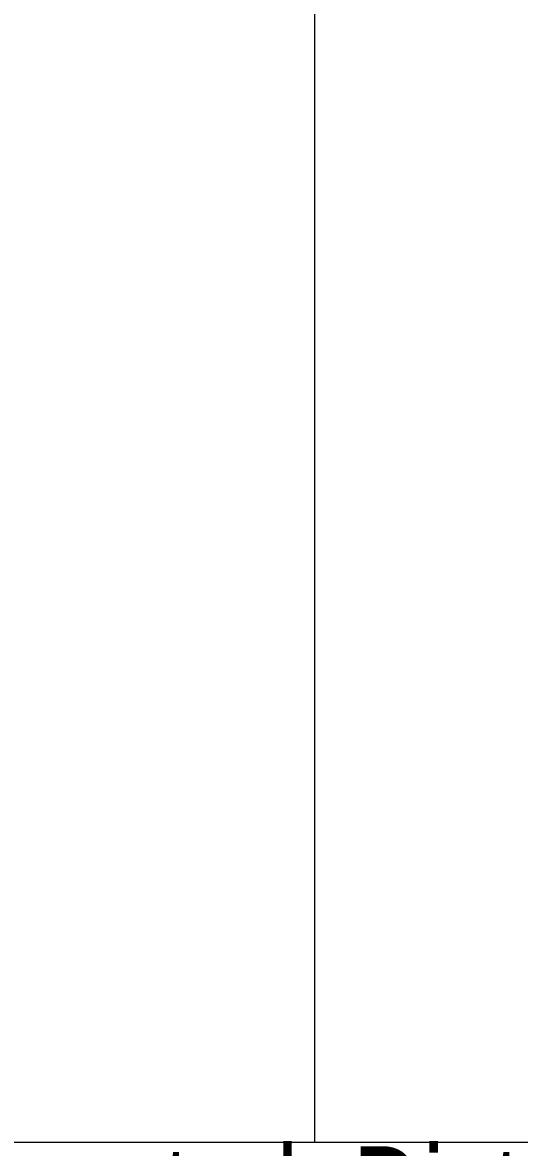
# Model space of a CAD drawing. Header units: metres. Extents: x 75097 to 220695, y -1557923 to -1361206.
# Drawn here: x 112881 to 113339, y -1444652 to -1443617 of the extents above; entities that cross this region are included whole.
import ezdxf
from ezdxf import colors
from ezdxf.entities.mleader import LeaderData, LeaderLine
from ezdxf.math import Vec2, Vec3

# ---------------------------------------------------------------- set-up
doc = ezdxf.new("R2010")
doc.units = ezdxf.units.M
doc.layers.get('0').update_dxf_attribs({"lineweight": 0})
for name, color, linetype, lineweight in [('A-100 - Copy$0$Medical Equipment and Furniture', 8, 'Continuous', 0), ('A-100 - Copy$0$NEW Wall', 8, 'Continuous', 5), ('A-100 - Copy$0$Walls', 8, 'Continuous', 0)]:
    doc.layers.add(name, color=color, linetype=linetype, lineweight=lineweight)
doc.layers.add('E-POWR', color=7, linetype='Continuous', lineweight=9, true_color=0x4e7e3e)
doc.styles.add('A-100 - Copy$0$X3G_ENTITY_257CFD', font='swisscl.ttf', dxfattribs={"height": 200})
doc.styles.get("Standard").update_dxf_attribs({"font": 'GOTHIC.TTF'})

# ---------------------------------------------------------------- blocks, each defined once
blk = doc.blocks.new('*X118')
for p, q in [((13, 1), (13, 1)), ((13, 1), (13, 1)), ((13, 1), (13, 1)), ((13, 1), (13, 1)), ((13, 1), (13, 1)), ((13, 1), (13, 1)), ((13, 1), (13, 1)), ((13, 1), (13, 1)), ((13, 1), (13, 1)), ((13, 1), (13, 1)), ((13, 1), (13, 1)), ((13, 1), (13, 1)), ((13, 1), (13, 1)), ((13, 1), (13, 1)), ((13, 1), (13, 1)), ((13, 1), (14, 1)), ((13, 1), (14, 1)), ((13, 1), (14, 1)), ((13, 1), (13, 1)), ((13, 1), (13, 1)), ((13, 1), (13, 1)), ((13, 1), (13, 1)), ((13, 1), (13, 1)), ((13, 1), (13, 1)), ((13, 1), (13, 1)), ((13, 1), (13, 1)), ((13, 1), (13, 1)), ((13, 1), (13, 1)), ((13, 1), (13, 1)), ((13, 1), (13, 1)), ((13, 1), (13, 1)), ((13, 1), (13, 1)), ((13, 1), (13, 1)), ((13, 1), (13, 1)), ((13, 1), (13, 1)), ((13, 1), (13, 1)), ((13, 1), (13, 1)), ((13, 1), (13, 1)), ((13, 1), (13, 1)), ((13, 1), (13, 1)), ((13, 1), (13, 1)), ((13, 1), (13, 1)), ((13, 1), (13, 1)), ((13, 1), (13, 1)), ((13, 1), (13, 1)), ((13, 1), (13, 1)), ((13, 1), (13, 1)), ((13, 1), (13, 1)), ((13, 1), (13, 1)), ((13, 1), (13, 1)), ((13, 1), (13, 1)), ((13, 1), (13, 1)), ((13, 1), (13, 1)), ((13, 1), (13, 1)), ((13, 1), (13, 1)), ((13, 1), (13, 1)), ((13, 1), (13, 1)), ((13, 1), (13, 1)), ((13, 1), (13, 1)), ((13, 1), (13, 1)), ((13, 1), (13, 1)), ((13, 1), (13, 1)), ((13, 1), (13, 1)), ((13, 1), (13, 1)), ((13, 1), (13, 1)), ((13, 1), (13, 1)), ((13, 1), (13, 1)), ((13, 1), (13, 1)), ((13, 1), (13, 1)), ((13, 1), (13, 1)), ((13, 1), (13, 1)), ((13, 1), (13, 1)), ((13, 1), (13, 1)), ((13, 1), (13, 1)), ((13, 1), (13, 1)), ((13, 1), (13, 1)), ((13, 1), (13, 1)), ((13, 1), (13, 1)), ((13, 1), (13, 1)), ((13, 1), (13, 1)), ((13, 1), (13, 1)), ((13, 1), (13, 1)), ((13, 1), (13, 1)), ((13, 1), (13, 1)), ((13, 1), (13, 1)), ((13, 1), (13, 1)), ((13, 1), (13, 1)), ((13, 1), (13, 1)), ((13, 1), (13, 1)), ((13, 1), (13, 1)), ((13, 1), (13, 1)), ((13, 1), (13, 1)), ((13, 1), (13, 1)), ((13, 1), (13, 1)), ((13, 1), (13, 1)), ((13, 1), (13, 1)), ((13, 1), (13, 1)), ((13, 1), (13, 1)), ((13, 1), (13, 1)), ((13, 1), (13, 1)), ((13, 1), (13, 1)), ((13, 1), (13, 1)), ((13, 1), (13, 1)), ((13, 1), (13, 1)), ((13, 1), (13, 1)), ((13, 1), (13, 1)), ((13, 1), (13, 1)), ((13, 1), (13, 1)), ((13, 1), (13, 1)), ((13, 1), (13, 1)), ((13, 1), (13, 1)), ((13, 1), (13, 1)), ((13, 1), (13, 1)), ((13, 1), (13, 1)), ((13, 1), (13, 1)), ((13, 1), (13, 1)), ((13, 1), (13, 1)), ((13, 1), (13, 1)), ((13, 1), (13, 1)), ((13, 1), (13, 1)), ((13, 1), (13, 1)), ((13, 1), (13, 1)), ((13, 1), (13, 1)), ((13, 1), (14, 1)), ((13, 0), (13, 0)), ((13, 0), (13, 0)), ((13, 0), (13, 0)), ((13, 0), (13, 0)), ((13, 0), (13, 0)), ((13, 0), (13, 0)), ((13, 0), (13, 0)), ((13, 0), (13, 0)), ((13, 0), (13, 0)), ((13, 0), (13, 0)), ((13, 0), (13, 0)), ((13, 0), (13, 0)), ((13, 0), (13, 0)), ((13, 0), (13, 0)), ((13, 0), (13, 0)), ((13, 0), (13, 0)), ((13, 0), (13, 0)), ((13, 0), (13, 0)), ((13, 0), (13, 0)), ((13, 0), (13, 0)), ((13, 0), (13, 0)), ((13, 0), (13, 0)), ((13, 0), (13, 0)), ((13, 0), (13, 0)), ((13, 0), (13, 0)), ((13, 0), (13, 0)), ((13, 0), (13, 0)), ((13, 0), (13, 0)), ((13, 0), (13, 0)), ((13, 0), (13, 0)), ((13, 0), (13, 0)), ((13, 0), (13, 0)), ((13, 0), (13, 0)), ((13, 0), (13, 0)), ((13, 0), (13, 0)), ((13, 0), (13, 0)), ((13, 0), (13, 0)), ((13, 0), (13, 0)), ((13, 0), (13, 0)), ((13, 0), (13, 0)), ((13, 0), (13, 0)), ((13, 0), (13, 0)), ((13, 0), (13, 0)), ((13, 0), (13, 0)), ((13, 0), (13, 0)), ((13, 0), (13, 0)), ((13, 0), (13, 0)), ((13, 0), (13, 0)), ((13, 0), (14, 0)), ((13, 0), (14, 0)), ((13, 0), (13, 0)), ((13, 0), (14, 0)), ((14, 1), (14, 1)), ((14, 1), (14, 1)), ((14, 1), (14, 1)), ((14, 1), (14, 1)), ((14, 1), (14, 1)), ((14, 1), (14, 1)), ((14, 1), (14, 1)), ((14, 1), (14, 1)), ((14, 1), (14, 1)), ((14, 1), (14, 1)), ((14, 1), (14, 1)), ((14, 1), (14, 1)), ((14, 1), (14, 1)), ((14, 1), (14, 1)), ((14, 1), (14, 1)), ((14, 1), (14, 1)), ((14, 1), (14, 1)), ((14, 1), (14, 1)), ((14, 1), (14, 1)), ((14, 1), (14, 1)), ((14, 1), (14, 1)), ((14, 1), (14, 1)), ((14, 1), (14, 1)), ((14, 1), (14, 1)), ((14, 1), (14, 1)), ((14, 1), (14, 1)), ((14, 1), (14, 1)), ((14, 1), (14, 1)), ((14, 1), (14, 1)), ((14, 1), (14, 1)), ((14, 1), (14, 1)), ((14, 1), (14, 1)), ((14, 1), (14, 1)), ((14, 1), (14, 1)), ((14, 1), (14, 1)), ((14, 1), (14, 1)), ((14, 1), (14, 1)), ((14, 1), (14, 1)), ((14, 1), (14, 1)), ((14, 1), (14, 1)), ((14, 1), (14, 1)), ((14, 1), (14, 1)), ((14, 1), (14, 1)), ((14, 1), (14, 1)), ((14, 1), (14, 1)), ((14, 1), (14, 1)), ((14, 1), (14, 1)), ((14, 1), (14, 1)), ((14, 1), (14, 1)), ((14, 1), (14, 1)), ((14, 1), (14, 1)), ((14, 1), (14, 1)), ((14, 1), (14, 1)), ((14, 1), (14, 1)), ((14, 1), (14, 1)), ((14, 1), (14, 1)), ((14, 1), (14, 1)), ((14, 1), (14, 1)), ((14, 1), (14, 1)), ((14, 1), (14, 1)), ((14, 1), (14, 1)), ((14, 1), (14, 1)), ((14, 1), (14, 1)), ((14, 1), (14, 1)), ((14, 1), (14, 1)), ((14, 1), (14, 1)), ((14, 1), (14, 1)), ((14, 1), (14, 1)), ((14, 1), (14, 1)), ((14, 1), (14, 1)), ((14, 1), (14, 1)), ((14, 1), (14, 1)), ((14, 1), (14, 1)), ((14, 1), (14, 1)), ((14, 1), (14, 1)), ((14, 1), (14, 1)), ((14, 1), (14, 1)), ((14, 1), (14, 1)), ((14, 1), (14, 1)), ((14, 1), (14, 1)), ((14, 1), (14, 1)), ((14, 1), (14, 1)), ((14, 1), (14, 1)), ((14, 1), (14, 1)), ((14, 1), (14, 1)), ((14, 1), (14, 1)), ((14, 1), (14, 1)), ((14, 1), (14, 1)), ((14, 1), (14, 1)), ((14, 1), (14, 1)), ((14, 1), (14, 1)), ((14, 1), (14, 1)), ((14, 1), (14, 1)), ((14, 1), (14, 1)), ((14, 0), (14, 0)), ((14, 0), (14, 0)), ((14, 0), (14, 0)), ((14, 0), (14, 0)), ((14, 0), (14, 0)), ((14, 0), (14, 0)), ((14, 0), (14, 0)), ((14, 0), (14, 0)), ((14, 0), (14, 0)), ((14, 0), (14, 0)), ((14, 0), (14, 0)), ((14, 0), (14, 0)), ((14, 0), (14, 0)), ((14, 0), (14, 0)), ((14, 0), (14, 0)), ((14, 0), (14, 0)), ((14, 0), (14, 0)), ((14, 0), (14, 0)), ((14, 0), (14, 0)), ((14, 0), (14, 0)), ((14, 0), (14, 0)), ((14, 0), (14, 0)), ((14, 0), (14, 0)), ((14, 0), (14, 0)), ((14, 0), (14, 0)), ((14, 0), (14, 0)), ((14, 0), (14, 0)), ((14, 0), (14, 0)), ((14, 0), (14, 0)), ((14, 0), (14, 0)), ((14, 0), (14, 0)), ((14, 0), (14, 0)), ((14, 0), (14, 0)), ((14, 0), (14, 0)), ((14, 0), (14, 0)), ((14, 0), (14, 0)), ((14, 0), (14, 0)), ((14, 0), (14, 0)), ((14, 0), (14, 0)), ((14, 0), (14, 0)), ((14, 0), (14, 0)), ((14, 0), (14, 0)), ((14, 0), (14, 0)), ((14, 0), (14, 0)), ((14, 0), (14, 0)), ((14, 0), (14, 0)), ((14, 0), (14, 0)), ((14, 0), (14, 0)), ((13, 0), (13, 0)), ((13, 0), (14, 0)), ((13, 0), (13, 0)), ((13, 0), (14, 0)), ((13, 0), (13, 0)), ((13, 0), (14, 0)), ((13, 0), (13, 0)), ((13, 0), (13, 0)), ((13, 0), (13, 0)), ((13, 0), (13, 0)), ((13, 0), (14, 0)), ((13, 0), (13, 0)), ((13, 0), (14, 0)), ((13, 0), (13, 0)), ((13, 0), (14, 0)), ((13, 0), (13, 0)), ((13, 0), (14, 0)), ((13, 0), (13, 0)), ((13, 0), (14, 0)), ((13, 0), (13, 0)), ((13, 0), (14, 0)), ((13, 0), (13, 0)), ((13, 0), (14, 0)), ((13, 0), (13, 0)), ((13, 0), (13, 0)), ((13, 0), (13, 0)), ((13, 0), (14, 0)), ((13, 0), (13, 0)), ((13, 0), (14, 0)), ((13, 0), (13, 0)), ((13, 0), (14, 0)), ((13, 0), (13, 0)), ((13, 0), (14, 0)), ((13, 0), (13, 0)), ((13, 0), (13, 0)), ((13, 0), (13, 0)), ((13, 0), (13, 0)), ((13, 0), (13, 0)), ((13, 0), (13, 0)), ((13, 0), (13, 0)), ((13, 0), (13, 0)), ((13, 0), (13, 0)), ((13, 0), (13, 0)), ((13, 0), (13, 0)), ((13, 0), (13, 0)), ((13, 0), (13, 0)), ((13, 0), (13, 0)), ((13, 0), (13, 0)), ((13, 0), (13, 0)), ((13, 0), (13, 0)), ((13, 0), (13, 0)), ((13, 0), (13, 0)), ((13, 0), (13, 0)), ((13, 0), (13, 0)), ((13, 0), (13, 0)), ((13, 0), (13, 0)), ((13, 0), (13, 0)), ((13, 0), (13, 0)), ((13, 0), (13, 0)), ((13, 0), (13, 0)), ((13, 0), (13, 0)), ((13, 0), (13, 0)), ((13, 0), (13, 0)), ((13, 0), (13, 0)), ((13, -1), (13, -1)), ((13, -1), (13, -1)), ((13, -1), (13, -1)), ((13, -1), (13, -1)), ((13, -1), (13, -1)), ((13, -1), (14, -1)), ((13, -1), (13, -1)), ((14, 0), (14, 0)), ((14, 0), (14, 0)), ((14, 0), (14, 0)), ((14, 0), (14, 0)), ((14, 0), (14, 0)), ((14, 0), (14, 0)), ((14, 0), (14, 0)), ((14, 0), (14, 0)), ((14, 0), (14, 0)), ((14, 0), (14, 0)), ((14, 0), (14, 0)), ((14, 0), (14, 0)), ((14, 0), (14, 0)), ((14, 0), (14, 0)), ((14, 0), (14, 0)), ((13, 0), (14, 0)), ((14, 0), (14, 0)), ((14, 0), (14, 0)), ((14, 0), (14, 0)), ((14, 0), (14, 0)), ((14, 0), (14, 0)), ((14, 0), (14, 0)), ((14, 0), (14, 0)), ((14, 0), (14, 0)), ((14, 0), (14, 0)), ((14, 0), (14, 0)), ((14, 0), (14, 0)), ((14, 0), (14, 0)), ((14, 0), (14, 0)), ((14, 0), (14, 0)), ((14, 0), (14, 0)), ((14, 0), (14, 0)), ((14, 0), (14, 0)), ((14, 0), (14, 0)), ((14, 0), (14, 0)), ((14, 0), (14, 0)), ((14, 0), (14, 0)), ((14, 0), (14, 0)), ((14, 0), (14, 0)), ((14, 0), (14, 0)), ((14, 0), (14, 0)), ((14, 0), (14, 0)), ((14, 0), (14, 0)), ((14, 0), (14, 0)), ((14, 0), (14, 0)), ((14, 0), (14, 0)), ((14, 0), (14, 0)), ((14, 0), (14, 0)), ((14, 0), (14, 0)), ((14, 0), (14, 0)), ((14, -1), (14, -1)), ((14, -1), (14, -1)), ((14, -1), (14, -1)), ((14, -1), (14, -1)), ((14, -1), (14, -1))]:
    blk.add_line(p, q)
blk = doc.blocks.new('*X117')
for p, q in [((5, 3), (5, 3)), ((5, 3), (5, 3)), ((5, 3), (5, 3)), ((5, 3), (5, 3)), ((5, 3), (5, 3)), ((5, 3), (5, 3)), ((5, 3), (5, 3)), ((5, 3), (5, 3)), ((5, 3), (5, 3)), ((5, 3), (5, 3)), ((5, 3), (5, 3)), ((5, 3), (5, 3)), ((5, 3), (5, 3)), ((5, 3), (5, 3)), ((5, 3), (5, 3)), ((5, 3), (5, 3)), ((5, 3), (5, 3)), ((5, 3), (5, 3)), ((5, 3), (5, 3)), ((5, 3), (5, 3)), ((5, 3), (5, 3)), ((5, 3), (5, 3)), ((5, 3), (5, 3)), ((5, 3), (5, 3)), ((5, 3), (5, 3)), ((5, 3), (5, 3)), ((5, 3), (5, 3)), ((5, 3), (5, 3)), ((5, 3), (5, 3)), ((5, 3), (5, 3)), ((5, 3), (5, 3)), ((5, 3), (5, 3)), ((5, 3), (5, 3)), ((5, 3), (5, 3)), ((5, 3), (5, 3)), ((5, 3), (5, 3)), ((5, 3), (5, 3)), ((5, 3), (5, 3)), ((5, 3), (5, 3)), ((5, 3), (5, 3)), ((5, 3), (5, 3)), ((5, 3), (5, 3)), ((5, 3), (5, 3)), ((5, 3), (5, 3)), ((5, 3), (5, 3)), ((5, 3), (5, 3)), ((5, 3), (5, 3)), ((5, 3), (5, 3)), ((5, 3), (5, 3)), ((5, 3), (5, 3)), ((5, 3), (5, 3)), ((5, 3), (5, 3)), ((5, 3), (5, 3)), ((5, 3), (5, 3)), ((5, 3), (5, 3)), ((5, 3), (5, 3)), ((5, 3), (5, 3)), ((5, 3), (5, 3)), ((5, 3), (5, 3)), ((5, 3), (5, 3)), ((5, 3), (5, 3)), ((5, 3), (5, 3)), ((5, 3), (5, 3)), ((5, 3), (5, 3)), ((5, 3), (5, 3)), ((5, 3), (5, 3)), ((6, 3), (5, 3)), ((5, 3), (5, 3)), ((6, 3), (5, 3)), ((5, 3), (5, 3)), ((6, 3), (5, 3)), ((5, 3), (5, 3)), ((6, 3), (5, 3)), ((5, 3), (5, 3)), ((5, 3), (5, 3)), ((5, 3), (5, 3)), ((5, 3), (5, 3)), ((5, 3), (5, 3)), ((5, 3), (5, 3)), ((5, 3), (5, 3)), ((5, 3), (5, 3)), ((5, 3), (5, 3)), ((5, 3), (5, 3)), ((5, 3), (5, 3)), ((5, 3), (5, 3)), ((5, 3), (5, 3)), ((5, 3), (5, 3)), ((5, 3), (5, 3)), ((5, 3), (5, 3)), ((5, 3), (5, 3)), ((5, 3), (5, 3)), ((5, 3), (5, 3)), ((5, 3), (5, 3)), ((5, 3), (5, 3)), ((5, 3), (5, 3)), ((5, 3), (5, 3)), ((6, 3), (6, 3)), ((6, 3), (6, 3)), ((6, 3), (6, 3)), ((6, 3), (6, 3)), ((6, 3), (6, 3)), ((6, 3), (6, 3)), ((6, 3), (6, 3)), ((6, 3), (6, 3)), ((6, 3), (6, 3)), ((6, 3), (6, 3)), ((6, 3), (6, 3)), ((6, 3), (6, 3)), ((6, 3), (6, 3)), ((6, 3), (6, 3)), ((6, 3), (6, 3)), ((6, 3), (6, 3)), ((6, 3), (6, 3)), ((6, 3), (6, 3)), ((6, 3), (6, 3)), ((6, 3), (6, 3)), ((6, 3), (6, 3)), ((6, 3), (6, 3)), ((6, 3), (6, 3)), ((6, 3), (6, 3)), ((6, 3), (6, 3)), ((6, 3), (6, 3)), ((6, 3), (6, 3)), ((6, 3), (6, 3)), ((6, 3), (6, 3)), ((6, 3), (6, 3)), ((6, 3), (6, 3)), ((6, 3), (6, 3)), ((6, 3), (6, 3)), ((6, 3), (6, 3)), ((6, 3), (6, 3)), ((6, 3), (6, 3)), ((6, 3), (6, 3)), ((6, 3), (6, 3)), ((6, 3), (6, 3)), ((6, 3), (6, 3)), ((6, 3), (6, 3)), ((6, 3), (6, 3)), ((6, 3), (6, 3)), ((6, 3), (6, 3)), ((6, 3), (6, 3)), ((6, 3), (6, 3)), ((6, 3), (6, 3)), ((6, 3), (6, 3)), ((6, 3), (6, 3)), ((6, 3), (6, 3)), ((6, 3), (6, 3)), ((6, 3), (6, 3)), ((6, 3), (6, 3)), ((6, 3), (6, 3)), ((6, 3), (6, 3)), ((6, 3), (6, 3)), ((6, 3), (6, 3)), ((6, 3), (6, 3)), ((6, 3), (6, 3)), ((6, 3), (6, 3)), ((6, 3), (6, 3)), ((6, 3), (6, 3)), ((6, 3), (6, 3)), ((6, 3), (6, 3)), ((6, 3), (6, 3)), ((6, 3), (6, 3)), ((6, 3), (6, 3)), ((6, 3), (6, 3)), ((6, 3), (6, 3)), ((6, 3), (6, 3)), ((6, 3), (6, 3)), ((6, 3), (6, 3)), ((6, 3), (6, 3)), ((6, 3), (6, 3)), ((6, 3), (6, 3)), ((6, 3), (6, 3)), ((6, 3), (6, 3)), ((6, 3), (6, 3)), ((6, 3), (6, 3)), ((6, 3), (6, 3)), ((6, 3), (6, 3)), ((6, 3), (6, 3)), ((6, 3), (6, 3)), ((6, 3), (6, 3)), ((6, 3), (6, 3)), ((6, 3), (6, 3)), ((6, 3), (6, 3)), ((6, 3), (6, 3)), ((6, 3), (6, 3)), ((6, 3), (6, 3)), ((6, 3), (6, 3)), ((6, 3), (6, 3)), ((6, 3), (6, 3)), ((6, 3), (6, 3)), ((6, 3), (6, 3)), ((6, 3), (6, 3)), ((6, 3), (6, 3)), ((6, 3), (6, 3)), ((6, 3), (6, 3)), ((6, 3), (6, 3)), ((6, 3), (6, 3)), ((6, 3), (6, 3)), ((6, 3), (6, 3)), ((6, 3), (6, 3)), ((6, 3), (6, 3)), ((6, 3), (6, 3)), ((6, 3), (6, 3)), ((6, 3), (6, 3)), ((6, 3), (6, 3)), ((6, 3), (6, 3)), ((6, 3), (6, 3)), ((6, 3), (6, 3)), ((6, 3), (6, 3)), ((6, 3), (6, 3)), ((6, 3), (6, 3)), ((6, 3), (6, 3)), ((6, 3), (6, 3)), ((6, 3), (6, 3)), ((6, 3), (6, 3)), ((6, 3), (6, 3)), ((6, 3), (6, 3)), ((6, 3), (6, 3)), ((6, 3), (6, 3)), ((6, 3), (6, 3)), ((6, 3), (6, 3)), ((6, 3), (6, 3)), ((6, 3), (6, 3)), ((6, 3), (6, 3)), ((6, 3), (6, 3)), ((6, 3), (6, 3)), ((6, 3), (6, 3)), ((6, 3), (6, 3)), ((6, 3), (6, 3)), ((6, 3), (6, 3)), ((6, 3), (6, 3)), ((6, 3), (6, 3)), ((6, 3), (6, 3)), ((6, 3), (6, 3)), ((6, 3), (6, 3)), ((6, 3), (6, 3)), ((6, 3), (6, 3)), ((6, 3), (6, 3)), ((6, 3), (6, 3)), ((6, 3), (6, 3)), ((6, 3), (6, 3)), ((6, 3), (6, 3)), ((6, 3), (6, 3)), ((6, 3), (6, 3)), ((6, 3), (6, 3)), ((6, 3), (6, 3)), ((6, 3), (6, 3)), ((6, 3), (6, 3)), ((6, 3), (6, 3)), ((6, 3), (6, 3)), ((6, 3), (6, 3)), ((6, 3), (6, 3)), ((6, 3), (6, 3)), ((6, 3), (6, 3)), ((6, 3), (6, 3)), ((6, 3), (6, 3)), ((6, 3), (6, 3)), ((6, 3), (6, 3)), ((6, 3), (6, 3)), ((6, 3), (6, 3)), ((6, 3), (6, 3)), ((6, 3), (6, 3)), ((6, 3), (6, 3)), ((6, 3), (6, 3)), ((6, 3), (6, 3)), ((6, 3), (6, 3)), ((6, 3), (6, 3)), ((6, 3), (6, 3)), ((6, 3), (6, 3)), ((6, 3), (6, 3)), ((6, 3), (6, 3)), ((6, 3), (6, 3)), ((6, 3), (6, 3)), ((6, 3), (6, 3)), ((6, 3), (6, 3)), ((6, 3), (6, 3)), ((6, 3), (6, 3)), ((6, 3), (6, 3)), ((6, 3), (6, 3)), ((6, 3), (6, 3)), ((6, 3), (6, 3)), ((6, 3), (6, 3)), ((6, 3), (6, 3)), ((6, 3), (6, 3)), ((6, 3), (6, 3)), ((6, 3), (6, 3)), ((6, 3), (6, 3)), ((6, 3), (6, 3)), ((6, 3), (6, 3)), ((6, 3), (6, 3)), ((6, 3), (6, 3)), ((6, 3), (6, 3)), ((6, 3), (6, 3)), ((6, 3), (6, 3)), ((6, 3), (6, 3)), ((6, 3), (6, 3)), ((6, 3), (6, 3)), ((6, 3), (6, 3)), ((6, 3), (6, 3)), ((6, 3), (6, 3)), ((6, 3), (5, 3)), ((6, 3), (5, 3)), ((6, 3), (5, 3)), ((6, 3), (5, 3)), ((6, 3), (5, 3)), ((6, 3), (6, 3)), ((6, 3), (6, 3)), ((6, 3), (6, 3)), ((6, 3), (6, 3)), ((6, 3), (6, 3)), ((6, 3), (6, 3)), ((6, 3), (6, 3)), ((6, 3), (6, 3)), ((6, 3), (6, 3)), ((6, 3), (6, 3)), ((6, 3), (6, 3)), ((6, 3), (6, 3)), ((6, 3), (6, 3)), ((6, 3), (6, 3)), ((6, 3), (6, 3)), ((6, 3), (6, 3)), ((6, 3), (6, 3)), ((6, 3), (6, 3)), ((6, 3), (6, 3)), ((6, 3), (6, 3)), ((6, 3), (6, 3)), ((6, 3), (6, 3)), ((6, 3), (6, 3)), ((6, 3), (6, 3)), ((6, 3), (6, 3)), ((6, 3), (6, 3)), ((6, 3), (6, 3)), ((6, 3), (6, 3)), ((6, 3), (6, 3)), ((6, 3), (6, 3)), ((6, 3), (6, 3)), ((6, 3), (6, 3)), ((6, 3), (6, 3)), ((6, 3), (6, 3)), ((6, 3), (6, 3)), ((6, 3), (6, 3)), ((6, 3), (6, 3)), ((6, 3), (6, 3)), ((6, 3), (6, 3)), ((6, 3), (6, 3)), ((6, 3), (6, 3)), ((6, 3), (6, 3)), ((6, 3), (6, 3)), ((6, 3), (6, 3)), ((6, 3), (6, 3)), ((6, 3), (6, 3)), ((6, 3), (6, 3)), ((6, 3), (6, 3)), ((6, 3), (6, 3)), ((6, 3), (6, 3)), ((6, 3), (6, 3)), ((6, 3), (6, 3)), ((6, 3), (6, 3)), ((6, 3), (6, 3)), ((6, 3), (6, 3)), ((6, 3), (6, 3)), ((6, 3), (6, 3)), ((6, 3), (6, 3)), ((6, 3), (6, 3)), ((6, 3), (6, 3)), ((6, 3), (6, 3)), ((6, 3), (6, 3)), ((6, 3), (6, 3)), ((6, 3), (6, 3)), ((6, 3), (6, 3)), ((6, 3), (6, 3)), ((6, 3), (6, 3)), ((6, 3), (6, 3)), ((6, 3), (6, 3)), ((6, 3), (6, 3)), ((6, 3), (6, 3)), ((6, 3), (6, 3)), ((6, 3), (6, 3)), ((6, 3), (6, 3)), ((6, 3), (6, 3)), ((6, 3), (6, 3)), ((6, 3), (6, 3)), ((6, 3), (6, 3)), ((6, 3), (6, 3)), ((6, 3), (6, 3)), ((6, 3), (6, 3)), ((6, 3), (6, 3)), ((6, 3), (6, 3)), ((6, 3), (6, 3)), ((6, 3), (6, 3)), ((6, 3), (6, 3)), ((6, 3), (6, 3)), ((6, 3), (6, 3)), ((6, 3), (6, 3)), ((6, 3), (6, 3)), ((6, 3), (6, 3)), ((6, 3), (6, 3)), ((6, 3), (6, 3)), ((6, 3), (6, 3)), ((6, 3), (6, 3)), ((6, 3), (6, 3)), ((6, 3), (6, 3)), ((6, 3), (6, 3)), ((6, 3), (6, 3)), ((6, 3), (6, 3)), ((6, 3), (6, 3)), ((6, 3), (6, 3)), ((6, 3), (6, 3)), ((6, 3), (6, 3)), ((6, 3), (6, 3)), ((6, 3), (6, 3)), ((6, 3), (6, 3)), ((6, 3), (6, 3)), ((6, 3), (6, 3)), ((6, 3), (6, 3)), ((6, 3), (6, 3)), ((6, 3), (6, 3)), ((6, 3), (6, 3)), ((6, 3), (6, 3)), ((6, 3), (6, 3)), ((6, 3), (6, 3)), ((6, 3), (6, 3)), ((6, 3), (6, 3)), ((6, 3), (6, 3)), ((6, 3), (6, 3)), ((6, 3), (6, 3)), ((6, 3), (6, 3)), ((6, 3), (6, 3)), ((6, 3), (6, 3)), ((6, 3), (6, 3)), ((6, 3), (6, 3)), ((6, 3), (6, 3)), ((6, 3), (6, 3)), ((6, 3), (6, 3)), ((6, 3), (6, 3)), ((6, 3), (6, 3)), ((6, 3), (6, 3)), ((6, 3), (6, 3)), ((6, 3), (6, 3)), ((6, 3), (6, 3)), ((6, 3), (6, 3)), ((6, 3), (6, 3)), ((6, 3), (6, 3)), ((6, 3), (6, 3)), ((6, 3), (6, 3)), ((6, 3), (6, 3)), ((6, 3), (6, 3)), ((6, 3), (6, 3)), ((6, 3), (6, 3)), ((6, 3), (6, 3)), ((6, 3), (6, 3)), ((6, 3), (6, 3)), ((6, 3), (6, 3)), ((6, 3), (6, 3)), ((6, 3), (6, 3)), ((6, 3), (6, 3)), ((6, 3), (6, 3)), ((6, 3), (6, 3)), ((6, 3), (6, 3)), ((6, 3), (6, 3)), ((6, 3), (6, 3)), ((6, 3), (6, 3)), ((6, 3), (6, 3)), ((6, 3), (6, 3)), ((6, 3), (6, 3)), ((6, 3), (6, 3)), ((6, 3), (6, 3)), ((6, 3), (6, 3)), ((6, 3), (6, 3)), ((6, 3), (6, 3)), ((6, 3), (6, 3)), ((6, 3), (6, 3)), ((6, 3), (6, 3)), ((6, 3), (6, 3)), ((6, 3), (6, 3)), ((6, 3), (6, 3)), ((6, 3), (6, 3)), ((6, 3), (6, 3)), ((6, 3), (6, 3)), ((6, 3), (6, 3)), ((6, 3), (6, 3)), ((6, 3), (6, 3)), ((6, 3), (6, 3)), ((6, 3), (6, 3)), ((6, 3), (6, 3)), ((6, 3), (6, 3)), ((6, 3), (6, 3)), ((6, 3), (6, 3)), ((6, 3), (6, 3)), ((6, 3), (6, 3)), ((6, 3), (6, 3)), ((6, 3), (6, 3)), ((6, 3), (6, 3)), ((6, 3), (6, 3)), ((6, 3), (6, 3)), ((6, 3), (6, 3)), ((6, 3), (6, 3)), ((6, 3), (6, 3)), ((6, 3), (6, 3)), ((6, 3), (6, 3)), ((6, 3), (6, 3)), ((6, 3), (6, 3)), ((6, 3), (6, 3)), ((6, 3), (6, 3)), ((6, 3), (6, 3)), ((6, 3), (6, 3)), ((6, 3), (6, 3)), ((6, 3), (6, 3)), ((6, 3), (6, 3)), ((6, 3), (6, 3)), ((6, 3), (6, 3)), ((6, 3), (6, 3)), ((6, 3), (6, 3)), ((6, 3), (6, 3)), ((6, 3), (6, 3)), ((6, 3), (6, 3)), ((6, 3), (6, 3)), ((6, 3), (6, 3)), ((6, 3), (6, 3)), ((6, 3), (6, 3)), ((6, 3), (6, 3)), ((6, 3), (6, 3)), ((6, 3), (6, 3)), ((6, 3), (6, 3)), ((6, 3), (6, 3)), ((6, 3), (6, 3)), ((6, 3), (6, 3)), ((6, 3), (6, 3)), ((6, 3), (6, 3)), ((6, 3), (6, 3)), ((6, 3), (6, 3)), ((6, 3), (6, 3)), ((6, 3), (6, 3)), ((6, 3), (6, 3)), ((6, 3), (6, 3)), ((6, 3), (6, 3)), ((6, 3), (6, 3)), ((6, 3), (6, 3)), ((6, 3), (6, 3)), ((6, 3), (6, 3)), ((6, 3), (6, 3)), ((6, 3), (6, 3)), ((6, 3), (6, 3)), ((6, 3), (6, 3)), ((6, 3), (6, 3)), ((6, 3), (6, 3)), ((6, 3), (6, 3)), ((6, 3), (6, 3)), ((6, 3), (6, 3)), ((6, 3), (6, 3)), ((6, 3), (6, 3)), ((6, 3), (6, 3)), ((6, 3), (6, 3)), ((6, 3), (6, 3)), ((6, 3), (6, 3)), ((6, 3), (6, 3)), ((6, 3), (6, 3)), ((6, 3), (6, 3)), ((6, 3), (6, 3)), ((6, 3), (6, 3)), ((6, 3), (6, 3)), ((6, 3), (6, 3)), ((6, 3), (6, 3)), ((6, 3), (6, 3)), ((6, 3), (6, 3)), ((6, 3), (6, 3)), ((6, 3), (6, 3)), ((6, 3), (6, 3)), ((6, 3), (6, 3)), ((6, 3), (6, 3)), ((6, 3), (6, 3)), ((6, 3), (6, 3)), ((6, 3), (6, 3)), ((6, 3), (6, 3)), ((6, 3), (6, 3)), ((6, 3), (6, 3)), ((6, 3), (6, 3)), ((6, 3), (6, 3)), ((6, 3), (6, 3)), ((6, 3), (6, 3)), ((6, 3), (6, 3)), ((6, 3), (6, 3)), ((6, 3), (6, 3)), ((6, 3), (6, 3)), ((6, 3), (6, 3)), ((6, 3), (6, 3)), ((6, 3), (6, 3)), ((6, 3), (6, 3)), ((6, 3), (6, 3)), ((6, 3), (6, 3)), ((6, 3), (6, 3)), ((6, 3), (6, 3)), ((6, 3), (6, 3)), ((6, 3), (6, 3)), ((6, 3), (6, 3)), ((6, 3), (6, 3)), ((6, 3), (6, 3)), ((6, 3), (6, 3)), ((6, 3), (6, 3)), ((6, 3), (6, 3)), ((6, 3), (6, 3)), ((6, 3), (6, 3)), ((6, 3), (6, 3)), ((6, 3), (6, 3)), ((6, 3), (6, 3)), ((6, 3), (6, 3)), ((6, 3), (6, 3)), ((6, 3), (6, 3)), ((6, 3), (6, 3)), ((6, 3), (6, 3)), ((6, 3), (6, 3)), ((6, 3), (6, 3)), ((6, 3), (6, 3)), ((6, 3), (6, 3)), ((6, 3), (6, 3)), ((6, 3), (6, 3)), ((6, 3), (6, 3)), ((6, 3), (6, 3)), ((6, 3), (6, 3)), ((6, 3), (6, 3)), ((6, 3), (6, 3)), ((6, 3), (6, 3))]:
    blk.add_line(p, q)
blk = doc.blocks.new('A-100 - Copy$0$GF21043-P')
for p, q in [((0.8, 0.75), (-0.8, 0.75)), ((0.8, 0), (0.8, 0.75))]:
    blk.add_line(p, q)
for points in [[(0.8, 0.75), (0.8, 0.75), (0.8, 0.75), (0.8, 0.75), (0.8, 0.75), (0.8, 0.75), (0.8, 0.75), (0.8, 0.75), (0.8, 0.75), (0.8, 0.75), (0.8, 0.75), (0.8, 0.75), (0.8, 0.75), (0.8, 0.75), (0.8, 0.75), (0.8, 0.75), (0.8, 0.75), (0.8, 0.75), (0.8, 0.75), (0.8, 0.75), (0.8, 0.75), (0.8, 0.75), (0.8, 0.75), (0.8, 0.75), (0.8, 0.75), (0.8, 0.75), (0.8, 0.75), (0.8, 0.75), (0.8, 0.75), (0.8, 0.75), (0.8, 0.75), (0.8, 0.75), (0.8, 0.75), (0.8, 0.75), (0.8, 0.75), (0.8, 0.75), (0.8, 0.75), (0.8, 0.75), (0.8, 0.75), (0.8, 0.75), (0.8, 0.75), (0.8, 0.75), (0.8, 0.75), (0.8, 0.75), (0.8, 0.75), (0.8, 0.75), (0.8, 0.75), (0.8, 0.75), (0.8, 0.75), (0.8, 0.75), (0.8, 0.75), (0.8, 0.75), (0.8, 0.75), (0.8, 0.75), (0.8, 0.75), (0.8, 0.75), (0.8, 0.75), (0.8, 0.75), (0.8, 0.75), (0.8, 0.75), (0.8, 0.75), (0.8, 0.75), (0.8, 0.75), (0.8, 0.75), (0.8, 0.75), (0.8, 0.75), (0.8, 0.75), (0.8, 0.75), (0.8, 0.75), (0.8, 0.75), (0.8, 0.75), (0.8, 0.75), (0.8, 0.75), (0.8, 0.75), (0.8, 0.75), (0.8, 0.75), (0.8, 0.75), (0.8, 0.75), (0.8, 0.75), (0.8, 0.75), (0.8, 0.75), (0.8, 0.75), (0.8, 0.75), (0.8, 0.75), (0.8, 0.75), (0.8, 0.75), (0.8, 0.75), (0.8, 0.75), (0.8, 0.75), (0.8, 0.75), (0.8, 0.75), (0.8, 0.75), (0.8, 0.75), (0.8, 0.75), (0.8, 0.75), (0.8, 0.75), (0.8, 0.75), (0.8, 0.75), (0.8, 0.75), (0.8, 0.75), (0.8, 0.75), (0.8, 0.75), (0.8, 0.75), (0.8, 0.75), (0.8, 0.75), (0.8, 0.75), (0.8, 0.75), (0.8, 0.75), (0.8, 0.75), (0.8, 0.75), (0.8, 0.75), (0.8, 0.75), (0.8, 0.75), (0.8, 0.75), (0.8, 0.75), (0.8, 0.75), (0.8, 0.75), (0.8, 0.75), (0.8, 0.75), (0.8, 0.75), (0.8, 0.75), (0.8, 0.75), (0.8, 0.75), (0.8, 0.75), (0.8, 0.75), (0.8, 0.75), (0.8, 0.75), (0.8, 0.75), (0.8, 0.75), (0.8, 0.75), (0.8, 0.75), (0.8, 0.75), (0.8, 0.75), (0.8, 0.75), (0.8, 0.75), (0.8, 0.75), (0.8, 0.75), (0.8, 0.75), (0.8, 0.75), (0.8, 0.75), (0.8, 0.75), (0.8, 0.75), (0.8, 0.75), (0.8, 0.75), (0.8, 0.75), (0.8, 0.75), (0.8, 0.75), (0.8, 0.75), (0.8, 0.75), (0.8, 0.75), (0.8, 0.75), (0.8, 0.75), (0.8, 0.75), (0.8, 0.75), (0.8, 0.75), (0.8, 0.75), (0.8, 0.75), (0.8, 0.75), (0.8, 0.75), (0.8, 0.75), (0.8, 0.75), (0.8, 0.75), (0.8, 0.75), (0.8, 0.75), (0.8, 0.75), (0.8, 0.75), (0.8, 0.75), (0.8, 0.75), (0.8, 0.75), (0.8, 0.75), (0.8, 0.75), (0.8, 0.75), (0.8, 0.75), (0.8, 0.75), (0.8, 0.75), (0.8, 0.75), (0.8, 0.75), (0.8, 0.75), (0.8, 0.75), (0.8, 0.75), (0.8, 0.75), (0.8, 0.75), (0.8, 0.75), (0.8, 0.75), (0.8, 0.75), (0.8, 0.75), (0.8, 0.75), (0.8, 0.75), (0.8, 0.75), (0.8, 0.75), (0.8, 0.75), (0.8, 0.75), (0.8, 0.75), (0.8, 0.75), (0.8, 0.75), (0.8, 0.75), (0.8, 0.75), (0.8, 0.75), (0.8, 0.75), (0.8, 0.75), (0.8, 0.75), (0.8, 0.75), (0.8, 0.75), (0.8, 0.75), (0.8, 0.75), (0.8, 0.75), (0.8, 0.75), (0.8, 0.75), (0.8, 0.75), (0.8, 0.75), (0.8, 0.75), (0.8, 0.75), (0.8, 0.75), (0.8, 0.75), (0.8, 0.75), (0.8, 0.75), (0.8, 0.75), (0.8, 0.75), (0.8, 0.75), (0.8, 0.75), (0.8, 0.75), (0.8, 0.75), (0.8, 0.75), (0.8, 0.75), (0.8, 0.75), (0.8, 0.75), (0.8, 0.75), (0.8, 0.75), (0.8, 0.75), (0.8, 0.75), (0.8, 0.75), (0.8, 0.75), (0.8, 0.75), (0.8, 0.75), (0.8, 0.75), (0.8, 0.75), (0.8, 0.75), (0.8, 0.75), (0.8, 0.75), (0.8, 0.75), (0.8, 0.75), (0.8, 0.75), (0.8, 0.75), (0.8, 0.75), (0.8, 0.75), (0.8, 0.75), (0.8, 0.75), (0.8, 0.75), (0.8, 0.75), (0.8, 0.75), (0.8, 0.75), (0.8, 0.75), (0.8, 0.75), (0.8, 0.75), (0.8, 0.75), (0.8, 0.75), (0.8, 0.75), (0.8, 0.75), (0.8, 0.75), (0.8, 0.75), (0.8, 0.75), (0.8, 0.75), (0.8, 0.75), (0.8, 0.75), (0.8, 0.75), (0.8, 0.75), (0.8, 0.75), (0.8, 0.75), (0.8, 0.75), (0.8, 0.75), (0.8, 0.75), (0.8, 0.75), (0.8, 0.75), (0.8, 0.75), (0.8, 0.75), (0.8, 0.75), (0.8, 0.75)], [(0.8, 0.75), (0.8, 0.75), (0.8, 0.75), (0.8, 0.75), (0.8, 0.75), (0.8, 0.75), (0.8, 0.75), (0.8, 0.75), (0.8, 0.75), (0.8, 0.75), (0.8, 0.75), (0.8, 0.75), (0.8, 0.75), (0.8, 0.75), (0.8, 0.75), (0.8, 0.75), (0.8, 0.75), (0.8, 0.75), (0.8, 0.75), (0.8, 0.75), (0.8, 0.75), (0.8, 0.75), (0.8, 0.75), (0.8, 0.75), (0.8, 0.75), (0.8, 0.75), (0.8, 0.75), (0.8, 0.75), (0.8, 0.75), (0.8, 0.75), (0.8, 0.75), (0.8, 0.75), (0.8, 0.75), (0.8, 0.75), (0.8, 0.75), (0.8, 0.75), (0.8, 0.75), (0.8, 0.75), (0.8, 0.75), (0.8, 0.75), (0.8, 0.75), (0.8, 0.75), (0.8, 0.75), (0.8, 0.75), (0.8, 0.75), (0.8, 0.75), (0.8, 0.75), (0.8, 0.75), (0.8, 0.75), (0.8, 0.75), (0.8, 0.75), (0.8, 0.75), (0.8, 0.75), (0.8, 0.75), (0.8, 0.75), (0.8, 0.75), (0.8, 0.75), (0.8, 0.75), (0.8, 0.75), (0.8, 0.75), (0.8, 0.75), (0.8, 0.75), (0.8, 0.75), (0.8, 0.75), (0.8, 0.75), (0.8, 0.75), (0.8, 0.75), (0.8, 0.75), (0.8, 0.75), (0.8, 0.75), (0.8, 0.75), (0.8, 0.75), (0.8, 0.75), (0.8, 0.75), (0.8, 0.75), (0.8, 0.75), (0.8, 0.75), (0.8, 0.75), (0.8, 0.75), (0.8, 0.75), (0.8, 0.75), (0.8, 0.75), (0.8, 0.75), (0.8, 0.75), (0.8, 0.75), (0.8, 0.75), (0.8, 0.75), (0.8, 0.75), (0.8, 0.75), (0.8, 0.75), (0.8, 0.75), (0.8, 0.75), (0.8, 0.75), (0.8, 0.75), (0.8, 0.75), (0.8, 0.75), (0.8, 0.75), (0.8, 0.75), (0.8, 0.75), (0.8, 0.75), (0.8, 0.75), (0.8, 0.75), (0.8, 0.75), (0.8, 0.75), (0.8, 0.75), (0.8, 0.75), (0.8, 0.75), (0.8, 0.75), (0.8, 0.75), (0.8, 0.75), (0.8, 0.75), (0.8, 0.75), (0.8, 0.75), (0.8, 0.75), (0.8, 0.75), (0.8, 0.75), (0.8, 0.75), (0.8, 0.75), (0.8, 0.75), (0.8, 0.75), (0.8, 0.75), (0.8, 0.75), (0.8, 0.75), (0.8, 0.75), (0.8, 0.75), (0.8, 0.75), (0.8, 0.75), (0.8, 0.75), (0.8, 0.75), (0.8, 0.75), (0.8, 0.75), (0.8, 0.75), (0.8, 0.75), (0.8, 0.75), (0.8, 0.75), (0.8, 0.75), (0.8, 0.75), (0.8, 0.75), (0.8, 0.75), (0.8, 0.75), (0.8, 0.75), (0.8, 0.75), (0.8, 0.75), (0.8, 0.75), (0.8, 0.75), (0.8, 0.75), (0.8, 0.75), (0.8, 0.75), (0.8, 0.75), (0.8, 0.75), (0.8, 0.75), (0.8, 0.75), (0.8, 0.75), (0.8, 0.75), (0.8, 0.75), (0.8, 0.75), (0.8, 0.75), (0.8, 0.75), (0.8, 0.75), (0.8, 0.75), (0.8, 0.75), (0.8, 0.75), (0.8, 0.75), (0.8, 0.75), (0.8, 0.75), (0.8, 0.75), (0.8, 0.75), (0.8, 0.75), (0.8, 0.75), (0.8, 0.75), (0.8, 0.75), (0.8, 0.75), (0.8, 0.75), (0.8, 0.75), (0.8, 0.75), (0.8, 0.75), (0.8, 0.75), (0.8, 0.75), (0.8, 0.75), (0.8, 0.75), (0.8, 0.75), (0.8, 0.75), (0.8, 0.75), (0.8, 0.75), (0.8, 0.75), (0.8, 0.75), (0.8, 0.75), (0.8, 0.75), (0.8, 0.75), (0.8, 0.75), (0.8, 0.75), (0.8, 0.75), (0.8, 0.75), (0.8, 0.75), (0.8, 0.75), (0.8, 0.75), (0.8, 0.75), (0.8, 0.75), (0.8, 0.75), (0.8, 0.75), (0.8, 0.75), (0.8, 0.75), (0.8, 0.75), (0.8, 0.75), (0.8, 0.75), (0.8, 0.75), (0.8, 0.75), (0.8, 0.75), (0.8, 0.75), (0.8, 0.75), (0.8, 0.75), (0.8, 0.75), (0.8, 0.75), (0.8, 0.75), (0.8, 0.75), (0.8, 0.75), (0.8, 0.75), (0.8, 0.75), (0.8, 0.75)], [(0.8, 0.75), (0.8, 0.75), (0.8, 0.75), (0.8, 0.75), (0.8, 0.75), (0.8, 0.75), (0.8, 0.75), (0.8, 0.75), (0.8, 0.75), (0.8, 0.75), (0.8, 0.75), (0.8, 0.75), (0.8, 0.75), (0.8, 0.75), (0.8, 0.75), (0.8, 0.75), (0.8, 0.75), (0.8, 0.75), (0.8, 0.75), (0.8, 0.75), (0.8, 0.75), (0.8, 0.75), (0.8, 0.75), (0.8, 0.75), (0.8, 0.75), (0.8, 0.75), (0.8, 0.75), (0.8, 0.75), (0.8, 0.75), (0.8, 0.75), (0.8, 0.75), (0.8, 0.75), (0.8, 0.75), (0.8, 0.75), (0.8, 0.75), (0.8, 0.75), (0.8, 0.75), (0.8, 0.75), (0.8, 0.75), (0.8, 0.75), (0.8, 0.75), (0.8, 0.75), (0.8, 0.75), (0.8, 0.75), (0.8, 0.75), (0.8, 0.75), (0.8, 0.75), (0.8, 0.75), (0.8, 0.75), (0.8, 0.75), (0.8, 0.75), (0.8, 0.75), (0.8, 0.75), (0.8, 0.75), (0.8, 0.75), (0.8, 0.75), (0.8, 0.75), (0.8, 0.75), (0.8, 0.75), (0.8, 0.75), (0.8, 0.75), (0.8, 0.75), (0.8, 0.75), (0.8, 0.75), (0.8, 0.75), (0.8, 0.75), (0.8, 0.75), (0.8, 0.75), (0.8, 0.75), (0.8, 0.75), (0.8, 0.75), (0.8, 0.75), (0.8, 0.75), (0.8, 0.75), (0.8, 0.75), (0.8, 0.75), (0.8, 0.75), (0.8, 0.75), (0.8, 0.75), (0.8, 0.75), (0.8, 0.75), (0.8, 0.75), (0.8, 0.75), (0.8, 0.75), (0.8, 0.75), (0.8, 0.75), (0.8, 0.75), (0.8, 0.75), (0.8, 0.75), (0.8, 0.75), (0.8, 0.75), (0.8, 0.75), (0.8, 0.75), (0.8, 0.75), (0.8, 0.75), (0.8, 0.75), (0.8, 0.75), (0.8, 0.75), (0.8, 0.75), (0.8, 0.75), (0.8, 0.75), (0.8, 0.75), (0.8, 0.75), (0.8, 0.75), (0.8, 0.75), (0.8, 0.75), (0.8, 0.75), (0.8, 0.75), (0.8, 0.75), (0.8, 0.75), (0.8, 0.75), (0.8, 0.75), (0.8, 0.75), (0.8, 0.75), (0.8, 0.75), (0.8, 0.75), (0.8, 0.75), (0.8, 0.75), (0.8, 0.75), (0.8, 0.75), (0.8, 0.75), (0.8, 0.75), (0.8, 0.75), (0.8, 0.75), (0.8, 0.75), (0.8, 0.75), (0.8, 0.75), (0.8, 0.75), (0.8, 0.75), (0.8, 0.75), (0.8, 0.75), (0.8, 0.75), (0.8, 0.75), (0.8, 0.75), (0.8, 0.75), (0.8, 0.75), (0.8, 0.75), (0.8, 0.75), (0.8, 0.75), (0.8, 0.75), (0.8, 0.75), (0.8, 0.75), (0.8, 0.75), (0.8, 0.75), (0.8, 0.75), (0.8, 0.75), (0.8, 0.75), (0.8, 0.75), (0.8, 0.75), (0.8, 0.75), (0.8, 0.75), (0.8, 0.75), (0.8, 0.75), (0.8, 0.75), (0.8, 0.75), (0.8, 0.75), (0.8, 0.75), (0.8, 0.75), (0.8, 0.75), (0.8, 0.75), (0.8, 0.75), (0.8, 0.75), (0.8, 0.75), (0.8, 0.75), (0.8, 0.75), (0.8, 0.75), (0.8, 0.75), (0.8, 0.75), (0.8, 0.75), (0.8, 0.75), (0.8, 0.75), (0.8, 0.75), (0.8, 0.75), (0.8, 0.75), (0.8, 0.75), (0.8, 0.75), (0.8, 0.75), (0.8, 0.75), (0.8, 0.75), (0.8, 0.75), (0.8, 0.75), (0.8, 0.75), (0.8, 0.75), (0.8, 0.75), (0.8, 0.75), (0.8, 0.75), (0.8, 0.75), (0.8, 0.75), (0.8, 0.75), (0.8, 0.75), (0.8, 0.75), (0.8, 0.75), (0.8, 0.75), (0.8, 0.75), (0.8, 0.75), (0.8, 0.75), (0.8, 0.75), (0.8, 0.75), (0.8, 0.75), (0.8, 0.75), (0.8, 0.75), (0.8, 0.75), (0.8, 0.75), (0.8, 0.75), (0.8, 0.75), (0.8, 0.75), (0.8, 0.75), (0.8, 0.75), (0.8, 0.75), (0.8, 0.75), (0.8, 0.75), (0.8, 0.75), (0.8, 0.75), (0.8, 0.75)]]:
    blk.add_lwpolyline(points, close=True)
at = {"layer": 'A-100 - Copy$0$NEW Wall'}
for points in [[(0.8, 0.75), (0.8, 0.75), (0.8, 0.75), (0.8, 0.75), (0.8, 0.75), (0.8, 0.75), (0.8, 0.75), (0.8, 0.75), (0.8, 0.75), (0.8, 0.75)], [(0.8, 0.75), (0.8, 0.75), (0.8, 0.75), (0.8, 0.75), (0.8, 0.75), (0.8, 0.75), (0.8, 0.75), (0.8, 0.75), (0.8, 0.75)], [(0.8, 0.75), (0.8, 0.75), (0.8, 0.75), (0.8, 0.75), (0.8, 0.75), (0.8, 0.75), (0.8, 0.75), (0.8, 0.75), (0.8, 0.75), (0.8, 0.75), (0.8, 0.75), (0.8, 0.75), (0.8, 0.75), (0.8, 0.75), (0.8, 0.75), (0.8, 0.75), (0.8, 0.75), (0.8, 0.75)], [(0.8, 0.75), (0.8, 0.75), (0.8, 0.75), (0.8, 0.75), (0.8, 0.75), (0.8, 0.75), (0.8, 0.75)], [(0.8, 0.75), (0.8, 0.75), (0.8, 0.75), (0.8, 0.75), (0.8, 0.75), (0.8, 0.75), (0.8, 0.75), (0.8, 0.75), (0.8, 0.75), (0.8, 0.75), (0.8, 0.75), (0.8, 0.75), (0.8, 0.75), (0.8, 0.75), (0.8, 0.75)], [(0.8, 0.75), (0.8, 0.75), (0.8, 0.75), (0.8, 0.75), (0.8, 0.75), (0.8, 0.75), (0.8, 0.75), (0.8, 0.75), (0.8, 0.75), (0.8, 0.75)], [(0.8, 0.75), (0.8, 0.75), (0.8, 0.75), (0.8, 0.75), (0.8, 0.75), (0.8, 0.75), (0.8, 0.75), (0.8, 0.75), (0.8, 0.75), (0.8, 0.75), (0.8, 0.75), (0.8, 0.75)], [(0.8, 0.75), (0.8, 0.75), (0.8, 0.75), (0.8, 0.75), (0.8, 0.75), (0.8, 0.75), (0.8, 0.75), (0.8, 0.75), (0.8, 0.75), (0.8, 0.75)], [(0.8, 0.75), (0.8, 0.75), (0.8, 0.75), (0.8, 0.75), (0.8, 0.75), (0.8, 0.75), (0.8, 0.75), (0.8, 0.75), (0.8, 0.75), (0.8, 0.75)], [(0.8, 0.75), (0.8, 0.75), (0.8, 0.75), (0.8, 0.75), (0.8, 0.75), (0.8, 0.75), (0.8, 0.75), (0.8, 0.75)], [(0.8, 0.75), (0.8, 0.75), (0.8, 0.75), (0.8, 0.75), (0.8, 0.75), (0.8, 0.75), (0.8, 0.75), (0.8, 0.75), (0.8, 0.75), (0.8, 0.75), (0.8, 0.75), (0.8, 0.75), (0.8, 0.75), (0.8, 0.75), (0.8, 0.75), (0.8, 0.75), (0.8, 0.75), (0.8, 0.75), (0.8, 0.75), (0.8, 0.75), (0.8, 0.75), (0.8, 0.75), (0.8, 0.75), (0.8, 0.75), (0.8, 0.75), (0.8, 0.75), (0.8, 0.75), (0.8, 0.75), (0.8, 0.75), (0.8, 0.75), (0.8, 0.75), (0.8, 0.75), (0.8, 0.75), (0.8, 0.75), (0.8, 0.75), (0.8, 0.75), (0.8, 0.75), (0.8, 0.75), (0.8, 0.75), (0.8, 0.75), (0.8, 0.75), (0.8, 0.75), (0.8, 0.75), (0.8, 0.75), (0.8, 0.75), (0.8, 0.75), (0.8, 0.75), (0.8, 0.75), (0.8, 0.75), (0.8, 0.75), (0.8, 0.75), (0.8, 0.75), (0.8, 0.75), (0.8, 0.75), (0.8, 0.75), (0.8, 0.75), (0.8, 0.75), (0.8, 0.75), (0.8, 0.75), (0.8, 0.75), (0.8, 0.75), (0.8, 0.75), (0.8, 0.75), (0.8, 0.75), (0.8, 0.75), (0.8, 0.75), (0.8, 0.75), (0.8, 0.75), (0.8, 0.75), (0.8, 0.75), (0.8, 0.75), (0.8, 0.75), (0.8, 0.75), (0.8, 0.75), (0.8, 0.75), (0.8, 0.75), (0.8, 0.75), (0.8, 0.75), (0.8, 0.75), (0.8, 0.75), (0.8, 0.75), (0.8, 0.75), (0.8, 0.75), (0.8, 0.75), (0.8, 0.75), (0.8, 0.75), (0.8, 0.75), (0.8, 0.75), (0.8, 0.75), (0.8, 0.75), (0.8, 0.75), (0.8, 0.75), (0.8, 0.75), (0.8, 0.75), (0.8, 0.75), (0.8, 0.75), (0.8, 0.75), (0.8, 0.75), (0.8, 0.75), (0.8, 0.75), (0.8, 0.75), (0.8, 0.75), (0.8, 0.75), (0.8, 0.75), (0.8, 0.75), (0.8, 0.75), (0.8, 0.75), (0.8, 0.75), (0.8, 0.75), (0.8, 0.75), (0.8, 0.75)], [(0.8, 0.75), (0.8, 0.75), (0.8, 0.75), (0.8, 0.75), (0.8, 0.75), (0.8, 0.75), (0.8, 0.75), (0.8, 0.75), (0.8, 0.75), (0.8, 0.75), (0.8, 0.75), (0.8, 0.75), (0.8, 0.75), (0.8, 0.75), (0.8, 0.75), (0.8, 0.75), (0.8, 0.75)], [(0.8, 0.75), (0.8, 0.75), (0.8, 0.75), (0.8, 0.75), (0.8, 0.75), (0.8, 0.75), (0.8, 0.75)], [(0.8, 0.75), (0.8, 0.75), (0.8, 0.75), (0.8, 0.75), (0.8, 0.75), (0.8, 0.75), (0.8, 0.75), (0.8, 0.75), (0.8, 0.75), (0.8, 0.75), (0.8, 0.75), (0.8, 0.75), (0.8, 0.75), (0.8, 0.75), (0.8, 0.75), (0.8, 0.75), (0.8, 0.75), (0.8, 0.75), (0.8, 0.75), (0.8, 0.75), (0.8, 0.75), (0.8, 0.75), (0.8, 0.75), (0.8, 0.75), (0.8, 0.75), (0.8, 0.75), (0.8, 0.75), (0.8, 0.75), (0.8, 0.75), (0.8, 0.75), (0.8, 0.75), (0.8, 0.75), (0.8, 0.75), (0.8, 0.75), (0.8, 0.75), (0.8, 0.75), (0.8, 0.75), (0.8, 0.75), (0.8, 0.75), (0.8, 0.75), (0.8, 0.75), (0.8, 0.75), (0.8, 0.75), (0.8, 0.75), (0.8, 0.75), (0.8, 0.75), (0.8, 0.75), (0.8, 0.75), (0.8, 0.75), (0.8, 0.75), (0.8, 0.75), (0.8, 0.75), (0.8, 0.75), (0.8, 0.75), (0.8, 0.75), (0.8, 0.75), (0.8, 0.75), (0.8, 0.75), (0.8, 0.75), (0.8, 0.75), (0.8, 0.75), (0.8, 0.75), (0.8, 0.75), (0.8, 0.75), (0.8, 0.75), (0.8, 0.75), (0.8, 0.75), (0.8, 0.75), (0.8, 0.75), (0.8, 0.75), (0.8, 0.75), (0.8, 0.75), (0.8, 0.75), (0.8, 0.75), (0.8, 0.75), (0.8, 0.75), (0.8, 0.75), (0.8, 0.75), (0.8, 0.75), (0.8, 0.75), (0.8, 0.75), (0.8, 0.75), (0.8, 0.75), (0.8, 0.75), (0.8, 0.75), (0.8, 0.75), (0.8, 0.75), (0.8, 0.75), (0.8, 0.75)], [(0.8, 0.75), (0.8, 0.75), (0.8, 0.75), (0.8, 0.75), (0.8, 0.75), (0.8, 0.75), (0.8, 0.75), (0.8, 0.75), (0.8, 0.75), (0.8, 0.75), (0.8, 0.75), (0.8, 0.75), (0.8, 0.75), (0.8, 0.75), (0.8, 0.75), (0.8, 0.75), (0.8, 0.75), (0.8, 0.75), (0.8, 0.75), (0.8, 0.75), (0.8, 0.75), (0.8, 0.75), (0.8, 0.75), (0.8, 0.75), (0.8, 0.75), (0.8, 0.75), (0.8, 0.75), (0.8, 0.75), (0.8, 0.75), (0.8, 0.75), (0.8, 0.75), (0.8, 0.75), (0.8, 0.75), (0.8, 0.75), (0.8, 0.75), (0.8, 0.75), (0.8, 0.75), (0.8, 0.75), (0.8, 0.75), (0.8, 0.75), (0.8, 0.75), (0.8, 0.75), (0.8, 0.75), (0.8, 0.75), (0.8, 0.75), (0.8, 0.75), (0.8, 0.75), (0.8, 0.75), (0.8, 0.75), (0.8, 0.75), (0.8, 0.75), (0.8, 0.75), (0.8, 0.75), (0.8, 0.75)]]:
    blk.add_lwpolyline(points, dxfattribs=at)
for name, xscale, yscale, zscale in [('*X118', 5.5e-11, 5.5e-11, 5.5e-11), ('*X117', 8.59375e-11, 8.59375e-11, 8.59375e-11)]:
    blk.add_blockref(name, (0.8, 0.75), dxfattribs=dict(xscale=xscale, yscale=yscale, zscale=zscale))
blk = doc.blocks.new('A-100 - Copy')
at = {"layer": 'A-100 - Copy$0$Walls'}
blk.add_line((114930.3, -1444647.7, 2.4), (109430.3, -1444647.7, 2.4), dxfattribs=at)
at = {"layer": 'A-100 - Copy$0$Medical Equipment and Furniture', "extrusion": (-1.19859e-18, -8.17187e-07, 1), "xscale": -1000.000000000005, "yscale": 1000.000000000005, "zscale": 1000.000000000002, "rotation": 90}
blk.add_blockref('A-100 - Copy$0$GF21043-P', (113900.3, -1443847.7, 3.5), dxfattribs=at)
at = {"layer": 'A-100 - Copy$0$Medical Equipment and Furniture', "insert": (113683.3, -1444651.1, 2.4), "char_height": 87.473, "width": 3260.537, "attachment_point": 2, "style": 'A-100 - Copy$0$X3G_ENTITY_257CFD'}
blk.add_mtext('06 is wall mounted. Distance from FFL to be provided by supplier', dxfattribs=at)

msp = doc.modelspace()

# ---------------------------------------------------------------- leaders
at = {"layer": 'E-POWR'}
ml = msp.add_multileader_mtext('Standard', dxfattribs=at)
ml.set_content('#R5\\PTO PP-05', color=256)
ml.set_leader_properties()
ml.build(insert=Vec2(0, 0))
ml.multileader.update_dxf_attribs({"text_right_attachment_type": 6, "dogleg_length": 200, "arrow_head_size": 200})
ctx = ml.context
ctx.base_point, ctx.char_height, ctx.arrow_head_size, ctx.landing_gap_size, ctx.plane_origin = Vec3(112939.2, -1442799.1, 2.4), 150, 200, 0.09, Vec3(113342, -1449101, 2.4)
ctx.right_attachment, ctx.text_align_type = 6, 2
notes = []
notes.append((ctx, [(1, (1, 1, 0), (114003.1, -1442902.2, 2.4), (-1, 0), 200, [(0, [(114746.8, -1443951.4, 2.4)], 0, [])])]))
ctx.mtext.insert, ctx.mtext.alignment, ctx.mtext.flow_direction = Vec3(113803, -1442722.2, 2.4), 3, 5
for ctx, leaders in notes:
    for number, flags, end, landing, length, lines in leaders:
        leader = LeaderData()
        leader.index, (leader.has_last_leader_line, leader.has_dogleg_vector, leader.attachment_direction) = number, flags
        leader.last_leader_point, leader.dogleg_vector, leader.dogleg_length = Vec3(end), Vec3(landing), length
        for number, points, colour, breaks in lines:
            line = LeaderLine()
            line.index, line.vertices, line.color, line.breaks = number, Vec3.list(points), colors.encode_raw_color(colour), breaks
            leader.lines.append(line)
        ctx.leaders.append(leader)

# ---------------------------------------------------------------- next in the draw order: block references
msp.add_blockref('A-100 - Copy', (0, 0))

doc.saveas('drawing.dxf')
